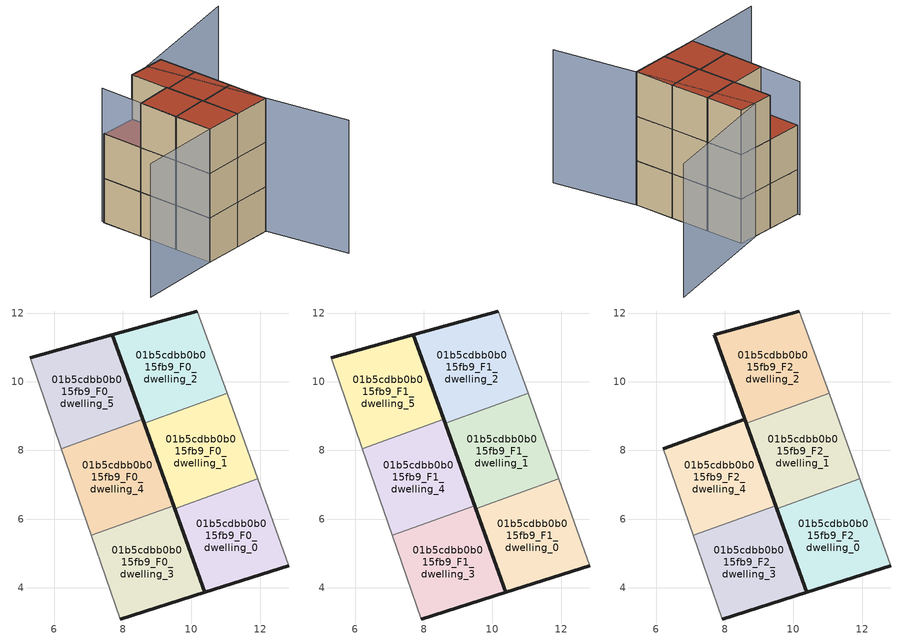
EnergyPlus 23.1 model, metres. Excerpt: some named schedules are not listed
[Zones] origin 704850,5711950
01b5cdbb0b015fb9_F0_dwelling_0
 floor ground (EU_floor_Construction): 12.84,4.63 11.93,7.17 9.52,6.3 10.4,3.86 z0
 wall outside (EU_wall_Construction): 12.84,4.63 10.4,3.86 9.52,6.3 z0:3
 wall adiabatic (EU_wall_Construction): 11.93,7.17 12.84,4.63 z0:3
 wall to 01b5cdbb0b015fb9_F0_dwelling_1 (EU_wall_Construction): 9.52,6.3 11.93,7.17 z0:3
01b5cdbb0b015fb9_F0_dwelling_1
 floor ground (EU_floor_Construction): 11.93,7.17 11.04,9.66 8.62,8.79 9.52,6.3 z0
 wall outside (EU_wall_Construction): 9.52,6.3 8.62,8.79 z0:3
 wall adiabatic (EU_wall_Construction): 11.04,9.66 11.93,7.17 z0:3
 wall to 01b5cdbb0b015fb9_F0_dwelling_2 (EU_wall_Construction): 8.62,8.79 11.04,9.66 z0:3
01b5cdbb0b015fb9_F0_dwelling_2
 floor ground (EU_floor_Construction): 11.04,9.66 10.17,12.07 7.7,11.37 8.62,8.79 z0
 wall outside (EU_wall_Construction): 8.62,8.79 7.7,11.37 10.17,12.07 z0:3
 wall adiabatic (EU_wall_Construction): 10.17,12.07 11.04,9.66 z0:3
01b5cdbb0b015fb9_F0_dwelling_3
 floor ground (EU_floor_Construction): 10.4,3.86 9.49,6.4 7.08,5.53 7.93,3.09 z0
 wall outside (EU_wall_Construction): 9.49,6.4 10.4,3.86 7.93,3.09 z0:3
 wall adiabatic (EU_wall_Construction): 7.93,3.09 7.08,5.53 z0:3
 wall to 01b5cdbb0b015fb9_F0_dwelling_4 (EU_wall_Construction): 7.08,5.53 9.49,6.4 z0:3
01b5cdbb0b015fb9_F0_dwelling_4
 floor ground (EU_floor_Construction): 9.49,6.4 8.58,8.91 6.21,8.06 7.08,5.53 z0
 wall outside (EU_wall_Construction): 8.58,8.91 9.49,6.4 z0:3
 wall adiabatic (EU_wall_Construction): 7.08,5.53 6.21,8.06 z0:3
 wall to 01b5cdbb0b015fb9_F0_dwelling_5 (EU_wall_Construction): 6.21,8.06 8.58,8.91 z0:3
01b5cdbb0b015fb9_F0_dwelling_5
 floor ground (EU_floor_Construction): 8.58,8.91 7.7,11.37 5.3,10.7 6.21,8.06 z0
 wall outside (EU_wall_Construction): 5.3,10.7 7.7,11.37 8.58,8.91 z0:3
 wall adiabatic (EU_wall_Construction): 6.21,8.06 5.3,10.7 z0:3
01b5cdbb0b015fb9_F1_dwelling_0
 floor to 01b5cdbb0b015fb9_F0_dwelling_0 (EU_floor_Construction): 12.84,4.63 11.93,7.17 9.52,6.3 10.4,3.86 z3
 wall outside (EU_wall_Construction): 12.84,4.63 10.4,3.86 9.52,6.3 z3:6
 wall adiabatic (EU_wall_Construction): 11.93,7.17 12.84,4.63 z3:6
 wall to 01b5cdbb0b015fb9_F1_dwelling_1 (EU_wall_Construction): 9.52,6.3 11.93,7.17 z3:6
01b5cdbb0b015fb9_F1_dwelling_1
 floor to 01b5cdbb0b015fb9_F0_dwelling_1 (EU_floor_Construction): 11.93,7.17 11.04,9.66 8.62,8.79 9.52,6.3 z3
 wall outside (EU_wall_Construction): 9.52,6.3 8.62,8.79 z3:6
 wall adiabatic (EU_wall_Construction): 11.04,9.66 11.93,7.17 z3:6
 wall to 01b5cdbb0b015fb9_F1_dwelling_2 (EU_wall_Construction): 8.62,8.79 11.04,9.66 z3:6
01b5cdbb0b015fb9_F1_dwelling_2
 floor to 01b5cdbb0b015fb9_F0_dwelling_2 (EU_floor_Construction): 11.04,9.66 10.17,12.07 7.7,11.37 8.62,8.79 z3
 wall outside (EU_wall_Construction): 8.62,8.79 7.7,11.37 10.17,12.07 z3:6
 wall adiabatic (EU_wall_Construction): 10.17,12.07 11.04,9.66 z3:6
01b5cdbb0b015fb9_F1_dwelling_3
 floor to 01b5cdbb0b015fb9_F0_dwelling_3 (EU_floor_Construction): 10.4,3.86 9.49,6.4 7.08,5.53 7.92,3.09 z3
 wall outside (EU_wall_Construction): 9.49,6.4 10.4,3.86 7.93,3.09 z3:6
 wall adiabatic (EU_wall_Construction): 7.93,3.09 7.08,5.53 z3:6
 wall to 01b5cdbb0b015fb9_F1_dwelling_4 (EU_wall_Construction): 7.08,5.53 9.49,6.4 z3:6
01b5cdbb0b015fb9_F1_dwelling_4
 floor to 01b5cdbb0b015fb9_F0_dwelling_4 (EU_floor_Construction): 9.49,6.4 8.58,8.91 6.21,8.06 7.08,5.53 z3
 wall outside (EU_wall_Construction): 8.58,8.91 9.49,6.4 z3:6
 wall adiabatic (EU_wall_Construction): 7.08,5.53 6.21,8.06 z3:6
 wall to 01b5cdbb0b015fb9_F1_dwelling_5 (EU_wall_Construction): 6.21,8.06 8.58,8.91 z3:6
01b5cdbb0b015fb9_F1_dwelling_5
 floor to 01b5cdbb0b015fb9_F0_dwelling_5 (EU_floor_Construction): 8.58,8.91 7.7,11.37 5.3,10.7 6.21,8.06 z3
 wall outside (EU_wall_Construction): 5.3,10.7 7.7,11.37 8.58,8.91 z3:6
 wall adiabatic (EU_wall_Construction): 6.21,8.06 5.3,10.7 z3:6
 roof outside (EU_roof_Construction): 7.7,11.37 8.58,8.91 6.21,8.06 5.3,10.7 z6
01b5cdbb0b015fb9_F2_dwelling_0
 floor to 01b5cdbb0b015fb9_F1_dwelling_0 (EU_floor_Construction): 12.84,4.63 11.93,7.17 9.52,6.3 10.4,3.86 z6
 wall outside (EU_wall_Construction): 12.84,4.63 10.4,3.86 9.52,6.3 z6:9
 wall adiabatic (EU_wall_Construction): 11.93,7.17 12.84,4.63 z6:9
 wall to 01b5cdbb0b015fb9_F2_dwelling_1 (EU_wall_Construction): 9.52,6.3 11.93,7.17 z6:9
 roof outside (EU_roof_Construction): 11.93,7.17 12.84,4.63 10.4,3.86 9.52,6.3 z9
01b5cdbb0b015fb9_F2_dwelling_1
 floor to 01b5cdbb0b015fb9_F1_dwelling_1 (EU_floor_Construction): 11.93,7.17 11.04,9.66 8.62,8.79 9.52,6.3 z6
 wall outside (EU_wall_Construction): 9.52,6.3 8.62,8.79 z6:9
 wall adiabatic (EU_wall_Construction): 11.04,9.66 11.93,7.17 z6:9
 wall to 01b5cdbb0b015fb9_F2_dwelling_2 (EU_wall_Construction): 8.62,8.79 11.04,9.66 z6:9
 roof outside (EU_roof_Construction): 11.04,9.66 11.93,7.17 9.52,6.3 8.62,8.79 z9
01b5cdbb0b015fb9_F2_dwelling_2
 floor to 01b5cdbb0b015fb9_F1_dwelling_2 (EU_floor_Construction): 11.04,9.66 10.17,12.07 7.7,11.37 8.62,8.79 z6
 wall outside (EU_wall_Construction): 8.62,8.79 7.7,11.37 10.17,12.07 z6:9
 wall adiabatic (EU_wall_Construction): 10.17,12.07 11.04,9.66 z6:9
 roof outside (EU_roof_Construction): 10.17,12.07 11.04,9.66 8.62,8.79 7.7,11.37 z9
01b5cdbb0b015fb9_F2_dwelling_3
 floor to 01b5cdbb0b015fb9_F1_dwelling_3 (EU_floor_Construction): 10.4,3.86 9.49,6.4 7.08,5.53 7.92,3.09 z6
 wall outside (EU_wall_Construction): 9.49,6.4 10.4,3.86 7.93,3.09 z6:9
 wall adiabatic (EU_wall_Construction): 7.93,3.09 7.08,5.53 z6:9
 wall to 01b5cdbb0b015fb9_F2_dwelling_4 (EU_wall_Construction): 7.08,5.53 9.49,6.4 z6:9
 roof outside (EU_roof_Construction): 9.49,6.4 10.4,3.86 7.93,3.09 7.08,5.53 z9
01b5cdbb0b015fb9_F2_dwelling_4
 floor to 01b5cdbb0b015fb9_F1_dwelling_4 (EU_floor_Construction): 9.49,6.4 8.58,8.91 6.21,8.06 7.08,5.53 z6
 wall outside (EU_wall_Construction): 6.21,8.06 8.58,8.91 9.49,6.4 z6:9
 wall adiabatic (EU_wall_Construction): 7.08,5.53 6.21,8.06 z6:9
 roof outside (EU_roof_Construction): 8.58,8.91 9.49,6.4 7.08,5.53 6.21,8.06 z9
shading: 5.29,10.9 7.92,3.09 / 7.92,3.09 2.63,1.3 / 15.54,-0.39 9,11.8 / 9,11.8 16.67,15.91 z0:9
[Building]
EU S2 Campaign: North Axis=0; Terrain=City; Solar Distribution=FullExterior
[Site:Location]
London: Latitude=51.5; Longitude=-0.5; Time Zone=0; Elevation=25
[SizingPeriod:WeatherFileDays]
AnnualSizingPeriod: Begin Month=1; Begin Day of Month=1; End Month=12; End Day of Month=31; Day of Week for Start Day=Monday; Use Weather File Daylight Saving Period=No; Use Weather File Rain and Snow Indicators=No
[MATERIAL]
EU_InternalMass_Material: Roughness=MediumRough; Thickness=0.1; Conductivity=1; Density=1800; Specific Heat=900; Thermal Absorptance=0.9; Solar Absorptance=0.7; Visible Absorptance=0.7
[MATERIAL:NOMASS] Roughness=MediumRough; Thermal Absorptance=0.9; Solar Absorptance=0.7; Visible Absorptance=0.7
Name | Thermal Resistance
EU_wall_NoMass | 1.04674
EU_roof_NoMass | 4.32442
EU_floor_NoMass | 2.04616
[CONSTRUCTION]
EU_wall_Construction: EU_wall_NoMass
EU_roof_Construction: EU_roof_NoMass
EU_floor_Construction: EU_floor_NoMass
EU_InternalMass_Construction: EU_InternalMass_Material
[ZONE] Type=1; Multiplier=1; Ceiling Height=autocalculate; Floor Area=autocalculate; Part of Total Floor Area=Yes
Name | Volume
01b5cdbb0b015fb9_F0_dwelling_0 | 20.3459
01b5cdbb0b015fb9_F1_dwelling_0; 01b5cdbb0b015fb9_F2_dwelling_0 | 20.3452
01b5cdbb0b015fb9_F0_dwelling_1; 01b5cdbb0b015fb9_F1_dwelling_2; 01b5cdbb0b015fb9_F2_dwelling_2; 01b5cdbb0b015fb9_F0_dwelling_5 | 20.3474
01b5cdbb0b015fb9_F1_dwelling_1; 01b5cdbb0b015fb9_F2_dwelling_1; 01b5cdbb0b015fb9_F1_dwelling_5 | 20.3481
01b5cdbb0b015fb9_F0_dwelling_2 | 20.3489
01b5cdbb0b015fb9_F0_dwelling_3; 01b5cdbb0b015fb9_F1_dwelling_3; 01b5cdbb0b015fb9_F2_dwelling_3 | 20.3503
01b5cdbb0b015fb9_F0_dwelling_4; 01b5cdbb0b015fb9_F1_dwelling_4; 01b5cdbb0b015fb9_F2_dwelling_4 | 20.3445
[INTERNALMASS] Construction=EU_InternalMass_Construction
Name | Zone or ZoneList | Surface Area
01b5cdbb0b015fb9_F0_dwelling_0_EU_InternalMass | 01b5cdbb0b015fb9_F0_dwelling_0 | 6.78205
01b5cdbb0b015fb9_F0_dwelling_1_EU_InternalMass | 01b5cdbb0b015fb9_F0_dwelling_1 | 6.78257
01b5cdbb0b015fb9_F0_dwelling_2_EU_InternalMass | 01b5cdbb0b015fb9_F0_dwelling_2 | 6.7828
01b5cdbb0b015fb9_F0_dwelling_3_EU_InternalMass | 01b5cdbb0b015fb9_F0_dwelling_3 | 6.78323
01b5cdbb0b015fb9_F0_dwelling_4_EU_InternalMass | 01b5cdbb0b015fb9_F0_dwelling_4 | 6.78146
01b5cdbb0b015fb9_F0_dwelling_5_EU_InternalMass | 01b5cdbb0b015fb9_F0_dwelling_5 | 6.78265
01b5cdbb0b015fb9_F1_dwelling_0_EU_InternalMass | 01b5cdbb0b015fb9_F1_dwelling_0 | 6.78205
01b5cdbb0b015fb9_F1_dwelling_1_EU_InternalMass | 01b5cdbb0b015fb9_F1_dwelling_1 | 6.78257
01b5cdbb0b015fb9_F1_dwelling_2_EU_InternalMass | 01b5cdbb0b015fb9_F1_dwelling_2 | 6.7828
01b5cdbb0b015fb9_F1_dwelling_3_EU_InternalMass | 01b5cdbb0b015fb9_F1_dwelling_3 | 6.78323
01b5cdbb0b015fb9_F1_dwelling_4_EU_InternalMass | 01b5cdbb0b015fb9_F1_dwelling_4 | 6.78146
01b5cdbb0b015fb9_F1_dwelling_5_EU_InternalMass | 01b5cdbb0b015fb9_F1_dwelling_5 | 6.78265
01b5cdbb0b015fb9_F2_dwelling_0_EU_InternalMass | 01b5cdbb0b015fb9_F2_dwelling_0 | 13.5673
01b5cdbb0b015fb9_F2_dwelling_1_EU_InternalMass | 01b5cdbb0b015fb9_F2_dwelling_1 | 6.78245
01b5cdbb0b015fb9_F2_dwelling_2_EU_InternalMass | 01b5cdbb0b015fb9_F2_dwelling_2 | 6.78199
01b5cdbb0b015fb9_F2_dwelling_3_EU_InternalMass | 01b5cdbb0b015fb9_F2_dwelling_3 | 6.78179
01b5cdbb0b015fb9_F2_dwelling_4_EU_InternalMass | 01b5cdbb0b015fb9_F2_dwelling_4 | 6.78294
[OTHEREQUIPMENT] Fuel Type=Electricity; Design Level Calculation Method=Watts/Area; Power per Zone Floor Area=1; Fraction Latent=0; Fraction Radiant=0; Fraction Lost=0; Carbon Dioxide Generation Rate=0; EndUse Subcategory=EU_Step8_InternalGains
Name | Zone or ZoneList or Space or SpaceList | Schedule
EU_Step8_InternalGain_01b5cdbb0b015fb9_F0_dwelling_0_f000 | 01b5cdbb0b015fb9_F0_dwelling_0 | EU_Step8_GainSchedule_01b5cdbb0b015fb9_F0_dwelling_0_f000
EU_Step8_InternalGain_01b5cdbb0b015fb9_F0_dwelling_1_f000 | 01b5cdbb0b015fb9_F0_dwelling_1 | EU_Step8_GainSchedule_01b5cdbb0b015fb9_F0_dwelling_1_f000
EU_Step8_InternalGain_01b5cdbb0b015fb9_F0_dwelling_2_f000 | 01b5cdbb0b015fb9_F0_dwelling_2 | EU_Step8_GainSchedule_01b5cdbb0b015fb9_F0_dwelling_2_f000
EU_Step8_InternalGain_01b5cdbb0b015fb9_F0_dwelling_3_f000 | 01b5cdbb0b015fb9_F0_dwelling_3 | EU_Step8_GainSchedule_01b5cdbb0b015fb9_F0_dwelling_3_f000
EU_Step8_InternalGain_01b5cdbb0b015fb9_F0_dwelling_4_f000 | 01b5cdbb0b015fb9_F0_dwelling_4 | EU_Step8_GainSchedule_01b5cdbb0b015fb9_F0_dwelling_4_f000
EU_Step8_InternalGain_01b5cdbb0b015fb9_F0_dwelling_5_f000 | 01b5cdbb0b015fb9_F0_dwelling_5 | EU_Step8_GainSchedule_01b5cdbb0b015fb9_F0_dwelling_5_f000
EU_Step8_InternalGain_01b5cdbb0b015fb9_F1_dwelling_0_f000 | 01b5cdbb0b015fb9_F1_dwelling_0 | EU_Step8_GainSchedule_01b5cdbb0b015fb9_F1_dwelling_0_f000
EU_Step8_InternalGain_01b5cdbb0b015fb9_F1_dwelling_1_f000 | 01b5cdbb0b015fb9_F1_dwelling_1 | EU_Step8_GainSchedule_01b5cdbb0b015fb9_F1_dwelling_1_f000
EU_Step8_InternalGain_01b5cdbb0b015fb9_F1_dwelling_2_f000 | 01b5cdbb0b015fb9_F1_dwelling_2 | EU_Step8_GainSchedule_01b5cdbb0b015fb9_F1_dwelling_2_f000
EU_Step8_InternalGain_01b5cdbb0b015fb9_F1_dwelling_3_f000 | 01b5cdbb0b015fb9_F1_dwelling_3 | EU_Step8_GainSchedule_01b5cdbb0b015fb9_F1_dwelling_3_f000
EU_Step8_InternalGain_01b5cdbb0b015fb9_F1_dwelling_4_f000 | 01b5cdbb0b015fb9_F1_dwelling_4 | EU_Step8_GainSchedule_01b5cdbb0b015fb9_F1_dwelling_4_f000
EU_Step8_InternalGain_01b5cdbb0b015fb9_F1_dwelling_5_f000 | 01b5cdbb0b015fb9_F1_dwelling_5 | EU_Step8_GainSchedule_01b5cdbb0b015fb9_F1_dwelling_5_f000
EU_Step8_InternalGain_01b5cdbb0b015fb9_F2_dwelling_0_f000 | 01b5cdbb0b015fb9_F2_dwelling_0 | EU_Step8_GainSchedule_01b5cdbb0b015fb9_F2_dwelling_0_f000
EU_Step8_InternalGain_01b5cdbb0b015fb9_F2_dwelling_1_f000 | 01b5cdbb0b015fb9_F2_dwelling_1 | EU_Step8_GainSchedule_01b5cdbb0b015fb9_F2_dwelling_1_f000
EU_Step8_InternalGain_01b5cdbb0b015fb9_F2_dwelling_2_f000 | 01b5cdbb0b015fb9_F2_dwelling_2 | EU_Step8_GainSchedule_01b5cdbb0b015fb9_F2_dwelling_2_f000
EU_Step8_InternalGain_01b5cdbb0b015fb9_F2_dwelling_3_f000 | 01b5cdbb0b015fb9_F2_dwelling_3 | EU_Step8_GainSchedule_01b5cdbb0b015fb9_F2_dwelling_3_f000
EU_Step8_InternalGain_01b5cdbb0b015fb9_F2_dwelling_4_f000 | 01b5cdbb0b015fb9_F2_dwelling_4 | EU_Step8_GainSchedule_01b5cdbb0b015fb9_F2_dwelling_4_f000
[ZONEVENTILATION:DESIGNFLOWRATE] Schedule=EU_AlwaysOn; Design Flow Rate Calculation Method=AirChanges/Hour; Air Changes per Hour=0.488719; Ventilation Type=Natural; Fan Pressure Rise=0; Fan Total Efficiency=1; Constant Term Coefficient=1; Temperature Term Coefficient=0; Velocity Term Coefficient=0; Velocity Squared Term Coefficient=0; Minimum Indoor Temperature=-100; Maximum Indoor Temperature=100; Delta Temperature=-100; Minimum Outdoor Temperature=-100; Maximum Outdoor Temperature=100; Maximum Wind Speed=40
Name | Zone or ZoneList or Space or SpaceList
EU_ConstantAir_01b5cdbb0b015fb9_F0_dwelling_0 | 01b5cdbb0b015fb9_F0_dwelling_0
EU_ConstantAir_01b5cdbb0b015fb9_F0_dwelling_1 | 01b5cdbb0b015fb9_F0_dwelling_1
EU_ConstantAir_01b5cdbb0b015fb9_F0_dwelling_2 | 01b5cdbb0b015fb9_F0_dwelling_2
EU_ConstantAir_01b5cdbb0b015fb9_F0_dwelling_3 | 01b5cdbb0b015fb9_F0_dwelling_3
EU_ConstantAir_01b5cdbb0b015fb9_F0_dwelling_4 | 01b5cdbb0b015fb9_F0_dwelling_4
EU_ConstantAir_01b5cdbb0b015fb9_F0_dwelling_5 | 01b5cdbb0b015fb9_F0_dwelling_5
EU_ConstantAir_01b5cdbb0b015fb9_F1_dwelling_0 | 01b5cdbb0b015fb9_F1_dwelling_0
EU_ConstantAir_01b5cdbb0b015fb9_F1_dwelling_1 | 01b5cdbb0b015fb9_F1_dwelling_1
EU_ConstantAir_01b5cdbb0b015fb9_F1_dwelling_2 | 01b5cdbb0b015fb9_F1_dwelling_2
EU_ConstantAir_01b5cdbb0b015fb9_F1_dwelling_3 | 01b5cdbb0b015fb9_F1_dwelling_3
EU_ConstantAir_01b5cdbb0b015fb9_F1_dwelling_4 | 01b5cdbb0b015fb9_F1_dwelling_4
EU_ConstantAir_01b5cdbb0b015fb9_F1_dwelling_5 | 01b5cdbb0b015fb9_F1_dwelling_5
EU_ConstantAir_01b5cdbb0b015fb9_F2_dwelling_0 | 01b5cdbb0b015fb9_F2_dwelling_0
EU_ConstantAir_01b5cdbb0b015fb9_F2_dwelling_1 | 01b5cdbb0b015fb9_F2_dwelling_1
EU_ConstantAir_01b5cdbb0b015fb9_F2_dwelling_2 | 01b5cdbb0b015fb9_F2_dwelling_2
EU_ConstantAir_01b5cdbb0b015fb9_F2_dwelling_3 | 01b5cdbb0b015fb9_F2_dwelling_3
EU_ConstantAir_01b5cdbb0b015fb9_F2_dwelling_4 | 01b5cdbb0b015fb9_F2_dwelling_4
[HVACTEMPLATE:THERMOSTAT] Constant Heating Setpoint=20; Constant Cooling Setpoint=50
EU_HeatOnly_01b5cdbb0b015fb9_F0_dwelling_0; EU_HeatOnly_01b5cdbb0b015fb9_F0_dwelling_1; EU_HeatOnly_01b5cdbb0b015fb9_F0_dwelling_2; EU_HeatOnly_01b5cdbb0b015fb9_F0_dwelling_3; EU_HeatOnly_01b5cdbb0b015fb9_F0_dwelling_4; EU_HeatOnly_01b5cdbb0b015fb9_F0_dwelling_5; EU_HeatOnly_01b5cdbb0b015fb9_F1_dwelling_0; EU_HeatOnly_01b5cdbb0b015fb9_F1_dwelling_1; EU_HeatOnly_01b5cdbb0b015fb9_F1_dwelling_2; EU_HeatOnly_01b5cdbb0b015fb9_F1_dwelling_3; EU_HeatOnly_01b5cdbb0b015fb9_F1_dwelling_4; EU_HeatOnly_01b5cdbb0b015fb9_F1_dwelling_5; EU_HeatOnly_01b5cdbb0b015fb9_F2_dwelling_0; EU_HeatOnly_01b5cdbb0b015fb9_F2_dwelling_1; EU_HeatOnly_01b5cdbb0b015fb9_F2_dwelling_2; EU_HeatOnly_01b5cdbb0b015fb9_F2_dwelling_3; EU_HeatOnly_01b5cdbb0b015fb9_F2_dwelling_4
[HVACTEMPLATE:ZONE:IDEALLOADSAIRSYSTEM] System Availability Schedule=EU_AlwaysOn; Maximum Heating Supply Air Temperature=50; Minimum Cooling Supply Air Temperature=13; Maximum Heating Supply Air Humidity Ratio=0.0156; Minimum Cooling Supply Air Humidity Ratio=0.0077; Heating Limit=NoLimit; Cooling Limit=NoLimit; Heating Availability Schedule=EU_AlwaysOn; Cooling Availability Schedule=EU_CoolingOff; Dehumidification Control Type=ConstantSensibleHeatRatio; Cooling Sensible Heat Ratio=0.7; Dehumidification Setpoint=60; Humidification Control Type=None; Humidification Setpoint=30; Outdoor Air Method=None; Outdoor Air Flow Rate per Person=0.00944; Outdoor Air Flow Rate per Zone Floor Area=0; Outdoor Air Flow Rate per Zone=0; Demand Controlled Ventilation Type=None; Outdoor Air Economizer Type=NoEconomizer; Heat Recovery Type=None; Sensible Heat Recovery Effectiveness=0.7; Latent Heat Recovery Effectiveness=0.65
Name | Template Thermostat
01b5cdbb0b015fb9_F0_dwelling_0 | EU_HeatOnly_01b5cdbb0b015fb9_F0_dwelling_0
01b5cdbb0b015fb9_F0_dwelling_1 | EU_HeatOnly_01b5cdbb0b015fb9_F0_dwelling_1
01b5cdbb0b015fb9_F0_dwelling_2 | EU_HeatOnly_01b5cdbb0b015fb9_F0_dwelling_2
01b5cdbb0b015fb9_F0_dwelling_3 | EU_HeatOnly_01b5cdbb0b015fb9_F0_dwelling_3
01b5cdbb0b015fb9_F0_dwelling_4 | EU_HeatOnly_01b5cdbb0b015fb9_F0_dwelling_4
01b5cdbb0b015fb9_F0_dwelling_5 | EU_HeatOnly_01b5cdbb0b015fb9_F0_dwelling_5
01b5cdbb0b015fb9_F1_dwelling_0 | EU_HeatOnly_01b5cdbb0b015fb9_F1_dwelling_0
01b5cdbb0b015fb9_F1_dwelling_1 | EU_HeatOnly_01b5cdbb0b015fb9_F1_dwelling_1
01b5cdbb0b015fb9_F1_dwelling_2 | EU_HeatOnly_01b5cdbb0b015fb9_F1_dwelling_2
01b5cdbb0b015fb9_F1_dwelling_3 | EU_HeatOnly_01b5cdbb0b015fb9_F1_dwelling_3
01b5cdbb0b015fb9_F1_dwelling_4 | EU_HeatOnly_01b5cdbb0b015fb9_F1_dwelling_4
01b5cdbb0b015fb9_F1_dwelling_5 | EU_HeatOnly_01b5cdbb0b015fb9_F1_dwelling_5
01b5cdbb0b015fb9_F2_dwelling_0 | EU_HeatOnly_01b5cdbb0b015fb9_F2_dwelling_0
01b5cdbb0b015fb9_F2_dwelling_1 | EU_HeatOnly_01b5cdbb0b015fb9_F2_dwelling_1
01b5cdbb0b015fb9_F2_dwelling_2 | EU_HeatOnly_01b5cdbb0b015fb9_F2_dwelling_2
01b5cdbb0b015fb9_F2_dwelling_3 | EU_HeatOnly_01b5cdbb0b015fb9_F2_dwelling_3
01b5cdbb0b015fb9_F2_dwelling_4 | EU_HeatOnly_01b5cdbb0b015fb9_F2_dwelling_4
[SIZING:ZONE] Zone Cooling Design Supply Air Temperature Input Method=SupplyAirTemperature; Zone Cooling Design Supply Air Temperature=13; Zone Heating Design Supply Air Temperature Input Method=SupplyAirTemperature; Zone Heating Design Supply Air Temperature=50; Zone Cooling Design Supply Air Humidity Ratio=0.008; Zone Heating Design Supply Air Humidity Ratio=0.008; Cooling Design Air Flow Method=DesignDay; Cooling Design Air Flow Rate=0; Cooling Minimum Air Flow per Zone Floor Area=0.000762; Cooling Minimum Air Flow=0; Cooling Minimum Air Flow Fraction=0.2; Heating Design Air Flow Method=DesignDay; Heating Design Air Flow Rate=0; Heating Maximum Air Flow per Zone Floor Area=0.002032; Heating Maximum Air Flow=0.141576; Heating Maximum Air Flow Fraction=0.3; Account for Dedicated Outdoor Air System=No; Dedicated Outdoor Air System Control Strategy=NeutralSupplyAir; Dedicated Outdoor Air Low Setpoint Temperature for Design=autosize; Dedicated Outdoor Air High Setpoint Temperature for Design=autosize; Zone Load Sizing Method=Sensible Load Only No Latent Load; Zone Latent Cooling Design Supply Air Humidity Ratio Input Method=HumidityRatioDifference; Zone Cooling Design Supply Air Humidity Ratio Difference=0.005; Zone Latent Heating Design Supply Air Humidity Ratio Input Method=HumidityRatioDifference; Zone Humidification Design Supply Air Humidity Ratio Difference=0.005
01b5cdbb0b015fb9_F0_dwelling_0; 01b5cdbb0b015fb9_F0_dwelling_1; 01b5cdbb0b015fb9_F0_dwelling_2; 01b5cdbb0b015fb9_F0_dwelling_3; 01b5cdbb0b015fb9_F0_dwelling_4; 01b5cdbb0b015fb9_F0_dwelling_5; 01b5cdbb0b015fb9_F1_dwelling_0; 01b5cdbb0b015fb9_F1_dwelling_1; 01b5cdbb0b015fb9_F1_dwelling_2; 01b5cdbb0b015fb9_F1_dwelling_3; 01b5cdbb0b015fb9_F1_dwelling_4; 01b5cdbb0b015fb9_F1_dwelling_5; 01b5cdbb0b015fb9_F2_dwelling_0; 01b5cdbb0b015fb9_F2_dwelling_1; 01b5cdbb0b015fb9_F2_dwelling_2; 01b5cdbb0b015fb9_F2_dwelling_3; 01b5cdbb0b015fb9_F2_dwelling_4
[SCHEDULE:FILE] Column Number=1; Rows to Skip at Top=0; Number of Hours of Data=8760; Column Separator=Comma; Interpolate to Timestep=No; Minutes per Item=60; Adjust Schedule for Daylight Savings=Yes
Name | File
EU_Step8_GainSchedule_01b5cdbb0b015fb9_F0_dwelling_0_f000 | ../../schedules/01b5cdbb0b015fb9/01b5cdbb0b015fb9_F0_dwelling_0_f000_gain.csv
EU_Step8_GainSchedule_01b5cdbb0b015fb9_F0_dwelling_1_f000 | ../../schedules/01b5cdbb0b015fb9/01b5cdbb0b015fb9_F0_dwelling_1_f000_gain.csv
